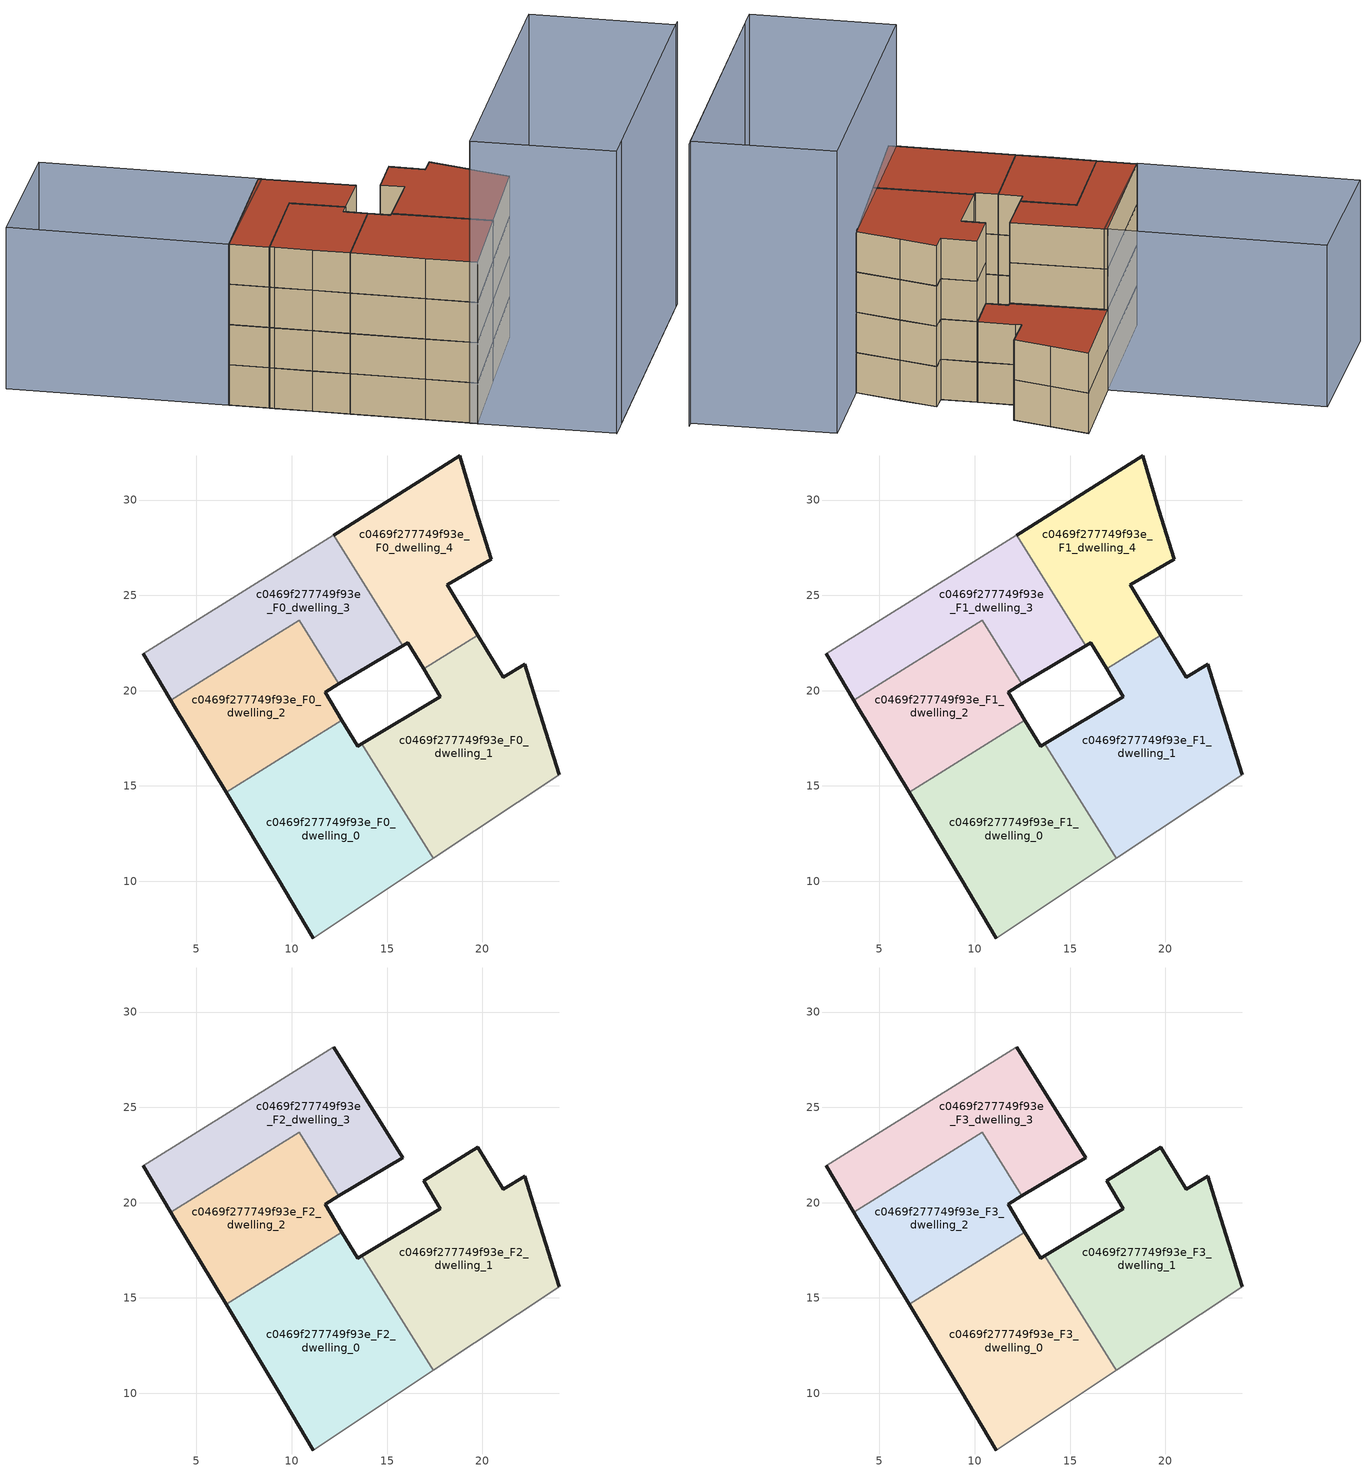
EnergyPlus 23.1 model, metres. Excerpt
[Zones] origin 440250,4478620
c0469f277749f93e_F0_dwelling_0
 floor ground (EU_floor_Construction): 17.43,11.19 13.67,17.2 13.46,17.08 12.63,18.46 6.55,14.66 9.26,10.15 11.14,7.02 z0
 wall outside (EU_wall_Construction): 12.63,18.46 13.46,17.08 13.67,17.2 / 11.14,7.02 9.26,10.15 6.55,14.66 z0:3
 wall adiabatic (EU_wall_Construction): 17.43,11.19 11.14,7.02 z0:3
 wall to c0469f277749f93e_F0_dwelling_2 (EU_wall_Construction): 6.55,14.66 12.63,18.46 z0:3
 wall to c0469f277749f93e_F0_dwelling_1 (EU_wall_Construction): 13.67,17.2 17.43,11.19 z0:3
c0469f277749f93e_F0_dwelling_1
 floor ground (EU_floor_Construction): 24.05,15.58 23.05,18.76 22.23,21.37 21.09,20.7 19.76,22.91 16.92,21.14 17.81,19.69 13.67,17.2 17.43,11.19 z0
 wall outside (EU_wall_Construction): 13.67,17.2 17.81,19.69 16.92,21.14 / 19.76,22.91 21.09,20.7 22.23,21.37 23.05,18.76 24.05,15.58 z0:3
 wall adiabatic (EU_wall_Construction): 24.05,15.58 17.43,11.19 z0:3
 wall to c0469f277749f93e_F0_dwelling_4 (EU_wall_Construction): 16.92,21.14 19.76,22.91 z0:3
c0469f277749f93e_F0_dwelling_2
 floor ground (EU_floor_Construction): 12.63,18.46 11.76,19.91 12.48,20.35 10.39,23.7 3.66,19.5 3.85,19.18 5.2,16.92 6.55,14.66 z0
 wall outside (EU_wall_Construction): 6.55,14.66 5.2,16.92 3.85,19.18 3.66,19.5 / 12.48,20.35 11.76,19.91 12.63,18.46 z0:3
 wall to c0469f277749f93e_F0_dwelling_3 (EU_wall_Construction): 3.65,19.5 10.38,23.7 / 10.39,23.7 12.48,20.35 z0:3
c0469f277749f93e_F0_dwelling_3
 floor ground (EU_floor_Construction): 15.83,22.35 12.2,28.17 12.18,28.16 2.2,21.93 3.66,19.5 10.39,23.7 12.48,20.35 z0
 wall outside (EU_wall_Construction): 3.66,19.5 2.2,21.93 / 15.83,22.35 12.48,20.35 z0:3
 wall adiabatic (EU_wall_Construction): 2.2,21.93 12.18,28.16 12.2,28.17 z0:3
 wall to c0469f277749f93e_F0_dwelling_4 (EU_wall_Construction): 12.2,28.17 15.83,22.35 z0:3
c0469f277749f93e_F0_dwelling_4
 floor ground (EU_floor_Construction): 19.76,22.91 18.4,25.17 18.17,25.56 20.46,26.89 19.67,29.5 18.82,32.31 12.2,28.17 15.83,22.35 16.09,22.51 16.92,21.14 z0
 wall outside (EU_wall_Construction): 16.92,21.14 16.09,22.51 15.83,22.35 / 12.2,28.17 18.82,32.31 19.67,29.5 20.46,26.89 18.17,25.56 18.4,25.17 19.76,22.91 z0:3
c0469f277749f93e_F1_dwelling_0
 floor to c0469f277749f93e_F0_dwelling_0 (EU_floor_Construction): 17.43,11.19 13.67,17.2 13.46,17.08 12.63,18.46 6.55,14.66 9.26,10.15 11.13,7.02 z3
 wall outside (EU_wall_Construction): 12.63,18.46 13.46,17.08 13.67,17.2 / 11.14,7.02 9.26,10.15 6.55,14.66 z3:6
 wall adiabatic (EU_wall_Construction): 17.43,11.19 11.14,7.02 z3:6
 wall to c0469f277749f93e_F1_dwelling_2 (EU_wall_Construction): 6.55,14.66 12.63,18.46 z3:6
 wall to c0469f277749f93e_F1_dwelling_1 (EU_wall_Construction): 13.67,17.2 17.43,11.19 z3:6
c0469f277749f93e_F1_dwelling_1
 floor to c0469f277749f93e_F0_dwelling_1 (EU_floor_Construction): 24.05,15.58 23.05,18.76 22.23,21.37 21.09,20.7 19.76,22.91 16.92,21.14 17.81,19.69 13.67,17.2 17.43,11.19 z3
 wall outside (EU_wall_Construction): 13.67,17.2 17.81,19.69 16.92,21.14 / 19.76,22.91 21.09,20.7 22.23,21.37 23.05,18.76 24.05,15.58 z3:6
 wall adiabatic (EU_wall_Construction): 24.05,15.58 17.43,11.19 z3:6
 wall to c0469f277749f93e_F1_dwelling_4 (EU_wall_Construction): 16.92,21.14 19.76,22.91 z3:6
c0469f277749f93e_F1_dwelling_2
 floor to c0469f277749f93e_F0_dwelling_2 (EU_floor_Construction): 12.63,18.46 11.75,19.91 12.48,20.35 10.38,23.7 3.65,19.5 3.85,19.18 5.2,16.92 6.55,14.66 z3
 wall outside (EU_wall_Construction): 6.55,14.66 5.2,16.92 3.85,19.18 3.66,19.5 / 12.48,20.35 11.76,19.91 12.63,18.46 z3:6
 wall to c0469f277749f93e_F1_dwelling_3 (EU_wall_Construction): 3.65,19.5 10.38,23.7 / 10.39,23.7 12.48,20.35 z3:6
c0469f277749f93e_F1_dwelling_3
 floor to c0469f277749f93e_F0_dwelling_3 (EU_floor_Construction): 15.83,22.35 12.2,28.17 12.18,28.16 2.2,21.93 3.65,19.5 10.38,23.7 12.48,20.35 z3
 wall outside (EU_wall_Construction): 3.66,19.5 2.2,21.93 / 15.83,22.35 12.48,20.35 z3:6
 wall adiabatic (EU_wall_Construction): 2.2,21.93 12.18,28.16 12.2,28.17 z3:6
 wall to c0469f277749f93e_F1_dwelling_4 (EU_wall_Construction): 12.2,28.17 15.83,22.35 z3:6
c0469f277749f93e_F1_dwelling_4
 floor to c0469f277749f93e_F0_dwelling_4 (EU_floor_Construction): 19.76,22.91 18.4,25.17 18.17,25.56 20.46,26.89 19.67,29.5 18.81,32.31 12.2,28.17 15.83,22.35 16.09,22.51 16.92,21.14 z3
 wall outside (EU_wall_Construction): 16.92,21.14 16.09,22.51 15.83,22.35 / 12.2,28.17 18.82,32.31 19.67,29.5 20.46,26.89 18.17,25.56 18.4,25.17 19.76,22.91 z3:6
 roof outside (EU_roof_Construction): 18.82,32.31 19.67,29.5 20.46,26.89 18.17,25.56 18.4,25.17 19.76,22.91 16.92,21.14 16.09,22.51 15.83,22.35 12.2,28.17 z6
c0469f277749f93e_F2_dwelling_0
 floor to c0469f277749f93e_F1_dwelling_0 (EU_floor_Construction): 17.43,11.19 13.67,17.2 13.46,17.08 12.63,18.46 6.55,14.66 9.26,10.15 11.13,7.02 z6
 wall outside (EU_wall_Construction): 12.63,18.46 13.46,17.08 13.67,17.2 / 11.14,7.02 9.26,10.15 6.55,14.66 z6:9
 wall adiabatic (EU_wall_Construction): 17.43,11.19 11.14,7.02 z6:9
 wall to c0469f277749f93e_F2_dwelling_2 (EU_wall_Construction): 6.55,14.66 12.63,18.46 z6:9
 wall to c0469f277749f93e_F2_dwelling_1 (EU_wall_Construction): 13.67,17.2 17.43,11.19 z6:9
c0469f277749f93e_F2_dwelling_1
 floor to c0469f277749f93e_F1_dwelling_1 (EU_floor_Construction): 24.05,15.58 23.05,18.76 22.23,21.37 21.09,20.7 19.76,22.91 16.92,21.14 17.81,19.69 13.67,17.2 17.43,11.19 z6
 wall outside (EU_wall_Construction): 13.67,17.2 17.81,19.69 16.92,21.14 19.76,22.91 21.09,20.7 22.23,21.37 23.05,18.76 24.05,15.58 z6:9
 wall adiabatic (EU_wall_Construction): 24.05,15.58 17.43,11.19 z6:9
c0469f277749f93e_F2_dwelling_2
 floor to c0469f277749f93e_F1_dwelling_2 (EU_floor_Construction): 12.63,18.46 11.75,19.91 12.48,20.35 10.38,23.7 3.65,19.5 3.85,19.18 5.2,16.92 6.55,14.66 z6
 wall outside (EU_wall_Construction): 6.55,14.66 5.2,16.92 3.85,19.18 3.66,19.5 / 12.48,20.35 11.76,19.91 12.63,18.46 z6:9
 wall to c0469f277749f93e_F2_dwelling_3 (EU_wall_Construction): 3.65,19.5 10.38,23.7 / 10.39,23.7 12.48,20.35 z6:9
c0469f277749f93e_F2_dwelling_3
 floor to c0469f277749f93e_F1_dwelling_3 (EU_floor_Construction): 15.83,22.35 12.2,28.17 12.18,28.16 2.2,21.93 3.65,19.5 10.38,23.7 12.48,20.35 z6
 wall outside (EU_wall_Construction): 3.66,19.5 2.2,21.93 / 12.2,28.17 15.83,22.35 12.48,20.35 z6:9
 wall adiabatic (EU_wall_Construction): 2.2,21.93 12.18,28.16 12.2,28.17 z6:9
c0469f277749f93e_F3_dwelling_0
 floor to c0469f277749f93e_F2_dwelling_0 (EU_floor_Construction): 17.43,11.19 13.67,17.2 13.46,17.08 12.63,18.46 6.55,14.66 9.26,10.15 11.13,7.02 z9
 wall outside (EU_wall_Construction): 12.63,18.46 13.46,17.08 13.67,17.2 / 11.14,7.02 9.26,10.15 6.55,14.66 z9:12
 wall adiabatic (EU_wall_Construction): 17.43,11.19 11.14,7.02 z9:12
 wall to c0469f277749f93e_F3_dwelling_2 (EU_wall_Construction): 6.55,14.66 12.63,18.46 z9:12
 wall to c0469f277749f93e_F3_dwelling_1 (EU_wall_Construction): 13.67,17.2 17.43,11.19 z9:12
 roof outside (EU_roof_Construction): 13.67,17.2 17.43,11.19 11.14,7.02 9.26,10.15 6.55,14.66 12.63,18.46 13.46,17.08 z12
c0469f277749f93e_F3_dwelling_1
 floor to c0469f277749f93e_F2_dwelling_1 (EU_floor_Construction): 24.05,15.58 23.05,18.76 22.23,21.37 21.09,20.7 19.76,22.91 16.92,21.14 17.81,19.69 13.67,17.2 17.43,11.19 z9
 wall outside (EU_wall_Construction): 13.67,17.2 17.81,19.69 16.92,21.14 19.76,22.91 21.09,20.7 22.23,21.37 23.05,18.76 24.05,15.58 z9:12
 wall adiabatic (EU_wall_Construction): 24.05,15.58 17.43,11.19 z9:12
 roof outside (EU_roof_Construction): 22.23,21.37 23.05,18.76 24.05,15.58 17.43,11.19 13.67,17.2 17.81,19.69 16.92,21.14 19.76,22.91 21.09,20.7 z12
c0469f277749f93e_F3_dwelling_2
 floor to c0469f277749f93e_F2_dwelling_2 (EU_floor_Construction): 12.63,18.46 11.75,19.91 12.48,20.35 10.38,23.7 3.65,19.5 3.85,19.18 5.2,16.92 6.55,14.66 z9
 wall outside (EU_wall_Construction): 6.55,14.66 5.2,16.92 3.85,19.18 3.66,19.5 / 12.48,20.35 11.76,19.91 12.63,18.46 z9:12
 wall to c0469f277749f93e_F3_dwelling_3 (EU_wall_Construction): 3.65,19.5 10.38,23.7 / 10.39,23.7 12.48,20.35 z9:12
 roof outside (EU_roof_Construction): 10.39,23.7 12.48,20.35 11.76,19.91 12.63,18.46 6.55,14.66 5.2,16.92 3.85,19.18 3.66,19.5 z12
c0469f277749f93e_F3_dwelling_3
 floor to c0469f277749f93e_F2_dwelling_3 (EU_floor_Construction): 15.83,22.35 12.2,28.17 12.18,28.16 2.2,21.93 3.65,19.5 10.38,23.7 12.48,20.35 z9
 wall outside (EU_wall_Construction): 3.66,19.5 2.2,21.93 / 12.2,28.17 15.83,22.35 12.48,20.35 z9:12
 wall adiabatic (EU_wall_Construction): 2.2,21.93 12.18,28.16 12.2,28.17 z9:12
 roof outside (EU_roof_Construction): 12.2,28.17 15.83,22.35 12.48,20.35 10.39,23.7 3.66,19.5 2.2,21.93 12.18,28.16 z12
shading: 16.16,-1.29 36.09,10.94 / 35.64,10.66 16.17,-1.28 / 16.17,-1.28 10.81,7.46 / 10.81,7.46 30.28,19.41 / 30.28,19.41 35.64,10.66 z0:21; 4.35,41.34 12.31,27.94 / 12.31,27.94 2.16,21.91 / 2.16,21.91 -5.8,35.3 / -5.8,35.3 4.35,41.34 z0:12
[Building]
EU S2 Campaign: North Axis=0; Terrain=City; Solar Distribution=FullExterior
[Site:Location]
Madrid: Latitude=40.5; Longitude=-3.5; Time Zone=1; Elevation=609
[SizingPeriod:WeatherFileDays]
AnnualSizingPeriod: Begin Month=1; Begin Day of Month=1; End Month=12; End Day of Month=31; Day of Week for Start Day=Monday; Use Weather File Daylight Saving Period=No; Use Weather File Rain and Snow Indicators=No
[MATERIAL]
EU_InternalMass_Material: Roughness=MediumRough; Thickness=0.1; Conductivity=1; Density=1800; Specific Heat=900; Thermal Absorptance=0.9; Solar Absorptance=0.7; Visible Absorptance=0.7
[MATERIAL:NOMASS] Roughness=MediumRough; Thermal Absorptance=0.9; Solar Absorptance=0.7; Visible Absorptance=0.7
Name | Thermal Resistance
EU_wall_NoMass | 0.419739
EU_roof_NoMass | 0.352165
EU_floor_NoMass | 0.608284
[CONSTRUCTION]
EU_wall_Construction: EU_wall_NoMass
EU_roof_Construction: EU_roof_NoMass
EU_floor_Construction: EU_floor_NoMass
EU_InternalMass_Construction: EU_InternalMass_Material
[ZONE] Type=1; Multiplier=1; Ceiling Height=autocalculate; Floor Area=autocalculate; Part of Total Floor Area=Yes
Name | Volume
c0469f277749f93e_F0_dwelling_0 | 196.063
c0469f277749f93e_F1_dwelling_0; c0469f277749f93e_F2_dwelling_0; c0469f277749f93e_F3_dwelling_0 | 196.064
c0469f277749f93e_F0_dwelling_1; c0469f277749f93e_F1_dwelling_1; c0469f277749f93e_F2_dwelling_1; c0469f277749f93e_F3_dwelling_1 | 196.07
c0469f277749f93e_F0_dwelling_2 | 130.725
c0469f277749f93e_F1_dwelling_2; c0469f277749f93e_F2_dwelling_2; c0469f277749f93e_F3_dwelling_2 | 130.724
c0469f277749f93e_F0_dwelling_3 | 147.064
c0469f277749f93e_F1_dwelling_3; c0469f277749f93e_F2_dwelling_3; c0469f277749f93e_F3_dwelling_3 | 147.065
c0469f277749f93e_F0_dwelling_4; c0469f277749f93e_F1_dwelling_4 | 147.063
[INTERNALMASS] Construction=EU_InternalMass_Construction
Name | Zone or ZoneList | Surface Area
c0469f277749f93e_F0_dwelling_0_EU_InternalMass | c0469f277749f93e_F0_dwelling_0 | 65.3545
c0469f277749f93e_F0_dwelling_1_EU_InternalMass | c0469f277749f93e_F0_dwelling_1 | 65.3567
c0469f277749f93e_F0_dwelling_2_EU_InternalMass | c0469f277749f93e_F0_dwelling_2 | 43.5748
c0469f277749f93e_F0_dwelling_3_EU_InternalMass | c0469f277749f93e_F0_dwelling_3 | 49.0213
c0469f277749f93e_F0_dwelling_4_EU_InternalMass | c0469f277749f93e_F0_dwelling_4 | 49.021
c0469f277749f93e_F1_dwelling_0_EU_InternalMass | c0469f277749f93e_F1_dwelling_0 | 65.3545
c0469f277749f93e_F1_dwelling_1_EU_InternalMass | c0469f277749f93e_F1_dwelling_1 | 65.3567
c0469f277749f93e_F1_dwelling_2_EU_InternalMass | c0469f277749f93e_F1_dwelling_2 | 43.5748
c0469f277749f93e_F1_dwelling_3_EU_InternalMass | c0469f277749f93e_F1_dwelling_3 | 49.0213
c0469f277749f93e_F1_dwelling_4_EU_InternalMass | c0469f277749f93e_F1_dwelling_4 | 49.021
c0469f277749f93e_F2_dwelling_0_EU_InternalMass | c0469f277749f93e_F2_dwelling_0 | 68.0844
c0469f277749f93e_F2_dwelling_1_EU_InternalMass | c0469f277749f93e_F2_dwelling_1 | 68.0809
c0469f277749f93e_F2_dwelling_2_EU_InternalMass | c0469f277749f93e_F2_dwelling_2 | 68.0809
c0469f277749f93e_F2_dwelling_3_EU_InternalMass | c0469f277749f93e_F2_dwelling_3 | 68.0827
c0469f277749f93e_F3_dwelling_0_EU_InternalMass | c0469f277749f93e_F3_dwelling_0 | 68.0844
c0469f277749f93e_F3_dwelling_1_EU_InternalMass | c0469f277749f93e_F3_dwelling_1 | 68.0809
c0469f277749f93e_F3_dwelling_2_EU_InternalMass | c0469f277749f93e_F3_dwelling_2 | 68.0809
c0469f277749f93e_F3_dwelling_3_EU_InternalMass | c0469f277749f93e_F3_dwelling_3 | 68.0827
[OTHEREQUIPMENT] Fuel Type=Electricity; Design Level Calculation Method=Watts/Area; Power per Zone Floor Area=1; Fraction Latent=0; Fraction Radiant=0; Fraction Lost=0; Carbon Dioxide Generation Rate=0; EndUse Subcategory=EU_Step8_InternalGains
Name | Zone or ZoneList or Space or SpaceList | Schedule
EU_Step8_InternalGain_c0469f277749f93e_F0_dwelling_0_f000 | c0469f277749f93e_F0_dwelling_0 | EU_Step8_GainSchedule_c0469f277749f93e_F0_dwelling_0_f000
EU_Step8_InternalGain_c0469f277749f93e_F0_dwelling_1_f000 | c0469f277749f93e_F0_dwelling_1 | EU_Step8_GainSchedule_c0469f277749f93e_F0_dwelling_1_f000
EU_Step8_InternalGain_c0469f277749f93e_F0_dwelling_2_f000 | c0469f277749f93e_F0_dwelling_2 | EU_Step8_GainSchedule_c0469f277749f93e_F0_dwelling_2_f000
EU_Step8_InternalGain_c0469f277749f93e_F0_dwelling_3_f000 | c0469f277749f93e_F0_dwelling_3 | EU_Step8_GainSchedule_c0469f277749f93e_F0_dwelling_3_f000
EU_Step8_InternalGain_c0469f277749f93e_F0_dwelling_4_f000 | c0469f277749f93e_F0_dwelling_4 | EU_Step8_GainSchedule_c0469f277749f93e_F0_dwelling_4_f000
EU_Step8_InternalGain_c0469f277749f93e_F1_dwelling_0_f000 | c0469f277749f93e_F1_dwelling_0 | EU_Step8_GainSchedule_c0469f277749f93e_F1_dwelling_0_f000
EU_Step8_InternalGain_c0469f277749f93e_F1_dwelling_1_f000 | c0469f277749f93e_F1_dwelling_1 | EU_Step8_GainSchedule_c0469f277749f93e_F1_dwelling_1_f000
EU_Step8_InternalGain_c0469f277749f93e_F1_dwelling_2_f000 | c0469f277749f93e_F1_dwelling_2 | EU_Step8_GainSchedule_c0469f277749f93e_F1_dwelling_2_f000
EU_Step8_InternalGain_c0469f277749f93e_F1_dwelling_3_f000 | c0469f277749f93e_F1_dwelling_3 | EU_Step8_GainSchedule_c0469f277749f93e_F1_dwelling_3_f000
EU_Step8_InternalGain_c0469f277749f93e_F1_dwelling_4_f000 | c0469f277749f93e_F1_dwelling_4 | EU_Step8_GainSchedule_c0469f277749f93e_F1_dwelling_4_f000
EU_Step8_InternalGain_c0469f277749f93e_F2_dwelling_0_f000 | c0469f277749f93e_F2_dwelling_0 | EU_Step8_GainSchedule_c0469f277749f93e_F2_dwelling_0_f000
EU_Step8_InternalGain_c0469f277749f93e_F2_dwelling_1_f000 | c0469f277749f93e_F2_dwelling_1 | EU_Step8_GainSchedule_c0469f277749f93e_F2_dwelling_1_f000
EU_Step8_InternalGain_c0469f277749f93e_F2_dwelling_2_f000 | c0469f277749f93e_F2_dwelling_2 | EU_Step8_GainSchedule_c0469f277749f93e_F2_dwelling_2_f000
EU_Step8_InternalGain_c0469f277749f93e_F2_dwelling_3_f000 | c0469f277749f93e_F2_dwelling_3 | EU_Step8_GainSchedule_c0469f277749f93e_F2_dwelling_3_f000
EU_Step8_InternalGain_c0469f277749f93e_F3_dwelling_0_f000 | c0469f277749f93e_F3_dwelling_0 | EU_Step8_GainSchedule_c0469f277749f93e_F3_dwelling_0_f000
EU_Step8_InternalGain_c0469f277749f93e_F3_dwelling_1_f000 | c0469f277749f93e_F3_dwelling_1 | EU_Step8_GainSchedule_c0469f277749f93e_F3_dwelling_1_f000
EU_Step8_InternalGain_c0469f277749f93e_F3_dwelling_2_f000 | c0469f277749f93e_F3_dwelling_2 | EU_Step8_GainSchedule_c0469f277749f93e_F3_dwelling_2_f000
EU_Step8_InternalGain_c0469f277749f93e_F3_dwelling_3_f000 | c0469f277749f93e_F3_dwelling_3 | EU_Step8_GainSchedule_c0469f277749f93e_F3_dwelling_3_f000
[ZONEVENTILATION:DESIGNFLOWRATE] Schedule=EU_AlwaysOn; Design Flow Rate Calculation Method=AirChanges/Hour; Air Changes per Hour=0.703302; Ventilation Type=Natural; Fan Pressure Rise=0; Fan Total Efficiency=1; Constant Term Coefficient=1; Temperature Term Coefficient=0; Velocity Term Coefficient=0; Velocity Squared Term Coefficient=0; Minimum Indoor Temperature=-100; Maximum Indoor Temperature=100; Delta Temperature=-100; Minimum Outdoor Temperature=-100; Maximum Outdoor Temperature=100; Maximum Wind Speed=40
Name | Zone or ZoneList or Space or SpaceList
EU_ConstantAir_c0469f277749f93e_F0_dwelling_0 | c0469f277749f93e_F0_dwelling_0
EU_ConstantAir_c0469f277749f93e_F0_dwelling_1 | c0469f277749f93e_F0_dwelling_1
EU_ConstantAir_c0469f277749f93e_F0_dwelling_2 | c0469f277749f93e_F0_dwelling_2
EU_ConstantAir_c0469f277749f93e_F0_dwelling_3 | c0469f277749f93e_F0_dwelling_3
EU_ConstantAir_c0469f277749f93e_F0_dwelling_4 | c0469f277749f93e_F0_dwelling_4
EU_ConstantAir_c0469f277749f93e_F1_dwelling_0 | c0469f277749f93e_F1_dwelling_0
EU_ConstantAir_c0469f277749f93e_F1_dwelling_1 | c0469f277749f93e_F1_dwelling_1
EU_ConstantAir_c0469f277749f93e_F1_dwelling_2 | c0469f277749f93e_F1_dwelling_2
EU_ConstantAir_c0469f277749f93e_F1_dwelling_3 | c0469f277749f93e_F1_dwelling_3
EU_ConstantAir_c0469f277749f93e_F1_dwelling_4 | c0469f277749f93e_F1_dwelling_4
EU_ConstantAir_c0469f277749f93e_F2_dwelling_0 | c0469f277749f93e_F2_dwelling_0
EU_ConstantAir_c0469f277749f93e_F2_dwelling_1 | c0469f277749f93e_F2_dwelling_1
EU_ConstantAir_c0469f277749f93e_F2_dwelling_2 | c0469f277749f93e_F2_dwelling_2
EU_ConstantAir_c0469f277749f93e_F2_dwelling_3 | c0469f277749f93e_F2_dwelling_3
EU_ConstantAir_c0469f277749f93e_F3_dwelling_0 | c0469f277749f93e_F3_dwelling_0
EU_ConstantAir_c0469f277749f93e_F3_dwelling_1 | c0469f277749f93e_F3_dwelling_1
EU_ConstantAir_c0469f277749f93e_F3_dwelling_2 | c0469f277749f93e_F3_dwelling_2
EU_ConstantAir_c0469f277749f93e_F3_dwelling_3 | c0469f277749f93e_F3_dwelling_3
[HVACTEMPLATE:THERMOSTAT] Constant Heating Setpoint=20; Constant Cooling Setpoint=50
EU_HeatOnly_c0469f277749f93e_F0_dwelling_0; EU_HeatOnly_c0469f277749f93e_F0_dwelling_1; EU_HeatOnly_c0469f277749f93e_F0_dwelling_2; EU_HeatOnly_c0469f277749f93e_F0_dwelling_3; EU_HeatOnly_c0469f277749f93e_F0_dwelling_4; EU_HeatOnly_c0469f277749f93e_F1_dwelling_0; EU_HeatOnly_c0469f277749f93e_F1_dwelling_1; EU_HeatOnly_c0469f277749f93e_F1_dwelling_2; EU_HeatOnly_c0469f277749f93e_F1_dwelling_3; EU_HeatOnly_c0469f277749f93e_F1_dwelling_4; EU_HeatOnly_c0469f277749f93e_F2_dwelling_0; EU_HeatOnly_c0469f277749f93e_F2_dwelling_1; EU_HeatOnly_c0469f277749f93e_F2_dwelling_2; EU_HeatOnly_c0469f277749f93e_F2_dwelling_3; EU_HeatOnly_c0469f277749f93e_F3_dwelling_0; EU_HeatOnly_c0469f277749f93e_F3_dwelling_1; EU_HeatOnly_c0469f277749f93e_F3_dwelling_2; EU_HeatOnly_c0469f277749f93e_F3_dwelling_3
[HVACTEMPLATE:ZONE:IDEALLOADSAIRSYSTEM] System Availability Schedule=EU_AlwaysOn; Maximum Heating Supply Air Temperature=50; Minimum Cooling Supply Air Temperature=13; Maximum Heating Supply Air Humidity Ratio=0.0156; Minimum Cooling Supply Air Humidity Ratio=0.0077; Heating Limit=NoLimit; Cooling Limit=NoLimit; Heating Availability Schedule=EU_AlwaysOn; Cooling Availability Schedule=EU_CoolingOff; Dehumidification Control Type=ConstantSensibleHeatRatio; Cooling Sensible Heat Ratio=0.7; Dehumidification Setpoint=60; Humidification Control Type=None; Humidification Setpoint=30; Outdoor Air Method=None; Outdoor Air Flow Rate per Person=0.00944; Outdoor Air Flow Rate per Zone Floor Area=0; Outdoor Air Flow Rate per Zone=0; Demand Controlled Ventilation Type=None; Outdoor Air Economizer Type=NoEconomizer; Heat Recovery Type=None; Sensible Heat Recovery Effectiveness=0.7; Latent Heat Recovery Effectiveness=0.65
Name | Template Thermostat
c0469f277749f93e_F0_dwelling_0 | EU_HeatOnly_c0469f277749f93e_F0_dwelling_0
c0469f277749f93e_F0_dwelling_1 | EU_HeatOnly_c0469f277749f93e_F0_dwelling_1
c0469f277749f93e_F0_dwelling_2 | EU_HeatOnly_c0469f277749f93e_F0_dwelling_2
c0469f277749f93e_F0_dwelling_3 | EU_HeatOnly_c0469f277749f93e_F0_dwelling_3
c0469f277749f93e_F0_dwelling_4 | EU_HeatOnly_c0469f277749f93e_F0_dwelling_4
c0469f277749f93e_F1_dwelling_0 | EU_HeatOnly_c0469f277749f93e_F1_dwelling_0
c0469f277749f93e_F1_dwelling_1 | EU_HeatOnly_c0469f277749f93e_F1_dwelling_1
c0469f277749f93e_F1_dwelling_2 | EU_HeatOnly_c0469f277749f93e_F1_dwelling_2
c0469f277749f93e_F1_dwelling_3 | EU_HeatOnly_c0469f277749f93e_F1_dwelling_3
c0469f277749f93e_F1_dwelling_4 | EU_HeatOnly_c0469f277749f93e_F1_dwelling_4
c0469f277749f93e_F2_dwelling_0 | EU_HeatOnly_c0469f277749f93e_F2_dwelling_0
c0469f277749f93e_F2_dwelling_1 | EU_HeatOnly_c0469f277749f93e_F2_dwelling_1
c0469f277749f93e_F2_dwelling_2 | EU_HeatOnly_c0469f277749f93e_F2_dwelling_2
c0469f277749f93e_F2_dwelling_3 | EU_HeatOnly_c0469f277749f93e_F2_dwelling_3
c0469f277749f93e_F3_dwelling_0 | EU_HeatOnly_c0469f277749f93e_F3_dwelling_0
c0469f277749f93e_F3_dwelling_1 | EU_HeatOnly_c0469f277749f93e_F3_dwelling_1
c0469f277749f93e_F3_dwelling_2 | EU_HeatOnly_c0469f277749f93e_F3_dwelling_2
c0469f277749f93e_F3_dwelling_3 | EU_HeatOnly_c0469f277749f93e_F3_dwelling_3
[SIZING:ZONE] Zone Cooling Design Supply Air Temperature Input Method=SupplyAirTemperature; Zone Cooling Design Supply Air Temperature=13; Zone Heating Design Supply Air Temperature Input Method=SupplyAirTemperature; Zone Heating Design Supply Air Temperature=50; Zone Cooling Design Supply Air Humidity Ratio=0.008; Zone Heating Design Supply Air Humidity Ratio=0.008; Cooling Design Air Flow Method=DesignDay; Cooling Design Air Flow Rate=0; Cooling Minimum Air Flow per Zone Floor Area=0.000762; Cooling Minimum Air Flow=0; Cooling Minimum Air Flow Fraction=0.2; Heating Design Air Flow Method=DesignDay; Heating Design Air Flow Rate=0; Heating Maximum Air Flow per Zone Floor Area=0.002032; Heating Maximum Air Flow=0.141576; Heating Maximum Air Flow Fraction=0.3; Account for Dedicated Outdoor Air System=No; Dedicated Outdoor Air System Control Strategy=NeutralSupplyAir; Dedicated Outdoor Air Low Setpoint Temperature for Design=autosize; Dedicated Outdoor Air High Setpoint Temperature for Design=autosize; Zone Load Sizing Method=Sensible Load Only No Latent Load; Zone Latent Cooling Design Supply Air Humidity Ratio Input Method=HumidityRatioDifference; Zone Cooling Design Supply Air Humidity Ratio Difference=0.005; Zone Latent Heating Design Supply Air Humidity Ratio Input Method=HumidityRatioDifference; Zone Humidification Design Supply Air Humidity Ratio Difference=0.005
c0469f277749f93e_F0_dwelling_0; c0469f277749f93e_F0_dwelling_1; c0469f277749f93e_F0_dwelling_2; c0469f277749f93e_F0_dwelling_3; c0469f277749f93e_F0_dwelling_4; c0469f277749f93e_F1_dwelling_0; c0469f277749f93e_F1_dwelling_1; c0469f277749f93e_F1_dwelling_2; c0469f277749f93e_F1_dwelling_3; c0469f277749f93e_F1_dwelling_4; c0469f277749f93e_F2_dwelling_0; c0469f277749f93e_F2_dwelling_1; c0469f277749f93e_F2_dwelling_2; c0469f277749f93e_F2_dwelling_3; c0469f277749f93e_F3_dwelling_0; c0469f277749f93e_F3_dwelling_1; c0469f277749f93e_F3_dwelling_2; c0469f277749f93e_F3_dwelling_3
[SCHEDULE:CONSTANT]
Name | Hourly Value
EU_AlwaysOn | 1
EU_CoolingOff | 0
[SCHEDULE:FILE] Column Number=1; Rows to Skip at Top=0; Number of Hours of Data=8760; Column Separator=Comma; Interpolate to Timestep=No; Minutes per Item=60; Adjust Schedule for Daylight Savings=Yes
Name | File
EU_Step8_GainSchedule_c0469f277749f93e_F0_dwelling_0_f000 | ../../schedules/c0469f277749f93e/c0469f277749f93e_F0_dwelling_0_f000_gain.csv
EU_Step8_GainSchedule_c0469f277749f93e_F0_dwelling_1_f000 | ../../schedules/c0469f277749f93e/c0469f277749f93e_F0_dwelling_1_f000_gain.csv
EU_Step8_GainSchedule_c0469f277749f93e_F0_dwelling_2_f000 | ../../schedules/c0469f277749f93e/c0469f277749f93e_F0_dwelling_2_f000_gain.csv
EU_Step8_GainSchedule_c0469f277749f93e_F0_dwelling_3_f000 | ../../schedules/c0469f277749f93e/c0469f277749f93e_F0_dwelling_3_f000_gain.csv
EU_Step8_GainSchedule_c0469f277749f93e_F0_dwelling_4_f000 | ../../schedules/c0469f277749f93e/c0469f277749f93e_F0_dwelling_4_f000_gain.csv
EU_Step8_GainSchedule_c0469f277749f93e_F1_dwelling_0_f000 | ../../schedules/c0469f277749f93e/c0469f277749f93e_F1_dwelling_0_f000_gain.csv
EU_Step8_GainSchedule_c0469f277749f93e_F1_dwelling_1_f000 | ../../schedules/c0469f277749f93e/c0469f277749f93e_F1_dwelling_1_f000_gain.csv
EU_Step8_GainSchedule_c0469f277749f93e_F1_dwelling_2_f000 | ../../schedules/c0469f277749f93e/c0469f277749f93e_F1_dwelling_2_f000_gain.csv
EU_Step8_GainSchedule_c0469f277749f93e_F1_dwelling_3_f000 | ../../schedules/c0469f277749f93e/c0469f277749f93e_F1_dwelling_3_f000_gain.csv
EU_Step8_GainSchedule_c0469f277749f93e_F1_dwelling_4_f000 | ../../schedules/c0469f277749f93e/c0469f277749f93e_F1_dwelling_4_f000_gain.csv
EU_Step8_GainSchedule_c0469f277749f93e_F2_dwelling_0_f000 | ../../schedules/c0469f277749f93e/c0469f277749f93e_F2_dwelling_0_f000_gain.csv
EU_Step8_GainSchedule_c0469f277749f93e_F2_dwelling_1_f000 | ../../schedules/c0469f277749f93e/c0469f277749f93e_F2_dwelling_1_f000_gain.csv
EU_Step8_GainSchedule_c0469f277749f93e_F2_dwelling_2_f000 | ../../schedules/c0469f277749f93e/c0469f277749f93e_F2_dwelling_2_f000_gain.csv
EU_Step8_GainSchedule_c0469f277749f93e_F2_dwelling_3_f000 | ../../schedules/c0469f277749f93e/c0469f277749f93e_F2_dwelling_3_f000_gain.csv
EU_Step8_GainSchedule_c0469f277749f93e_F3_dwelling_0_f000 | ../../schedules/c0469f277749f93e/c0469f277749f93e_F3_dwelling_0_f000_gain.csv
EU_Step8_GainSchedule_c0469f277749f93e_F3_dwelling_1_f000 | ../../schedules/c0469f277749f93e/c0469f277749f93e_F3_dwelling_1_f000_gain.csv
EU_Step8_GainSchedule_c0469f277749f93e_F3_dwelling_2_f000 | ../../schedules/c0469f277749f93e/c0469f277749f93e_F3_dwelling_2_f000_gain.csv
EU_Step8_GainSchedule_c0469f277749f93e_F3_dwelling_3_f000 | ../../schedules/c0469f277749f93e/c0469f277749f93e_F3_dwelling_3_f000_gain.csv
